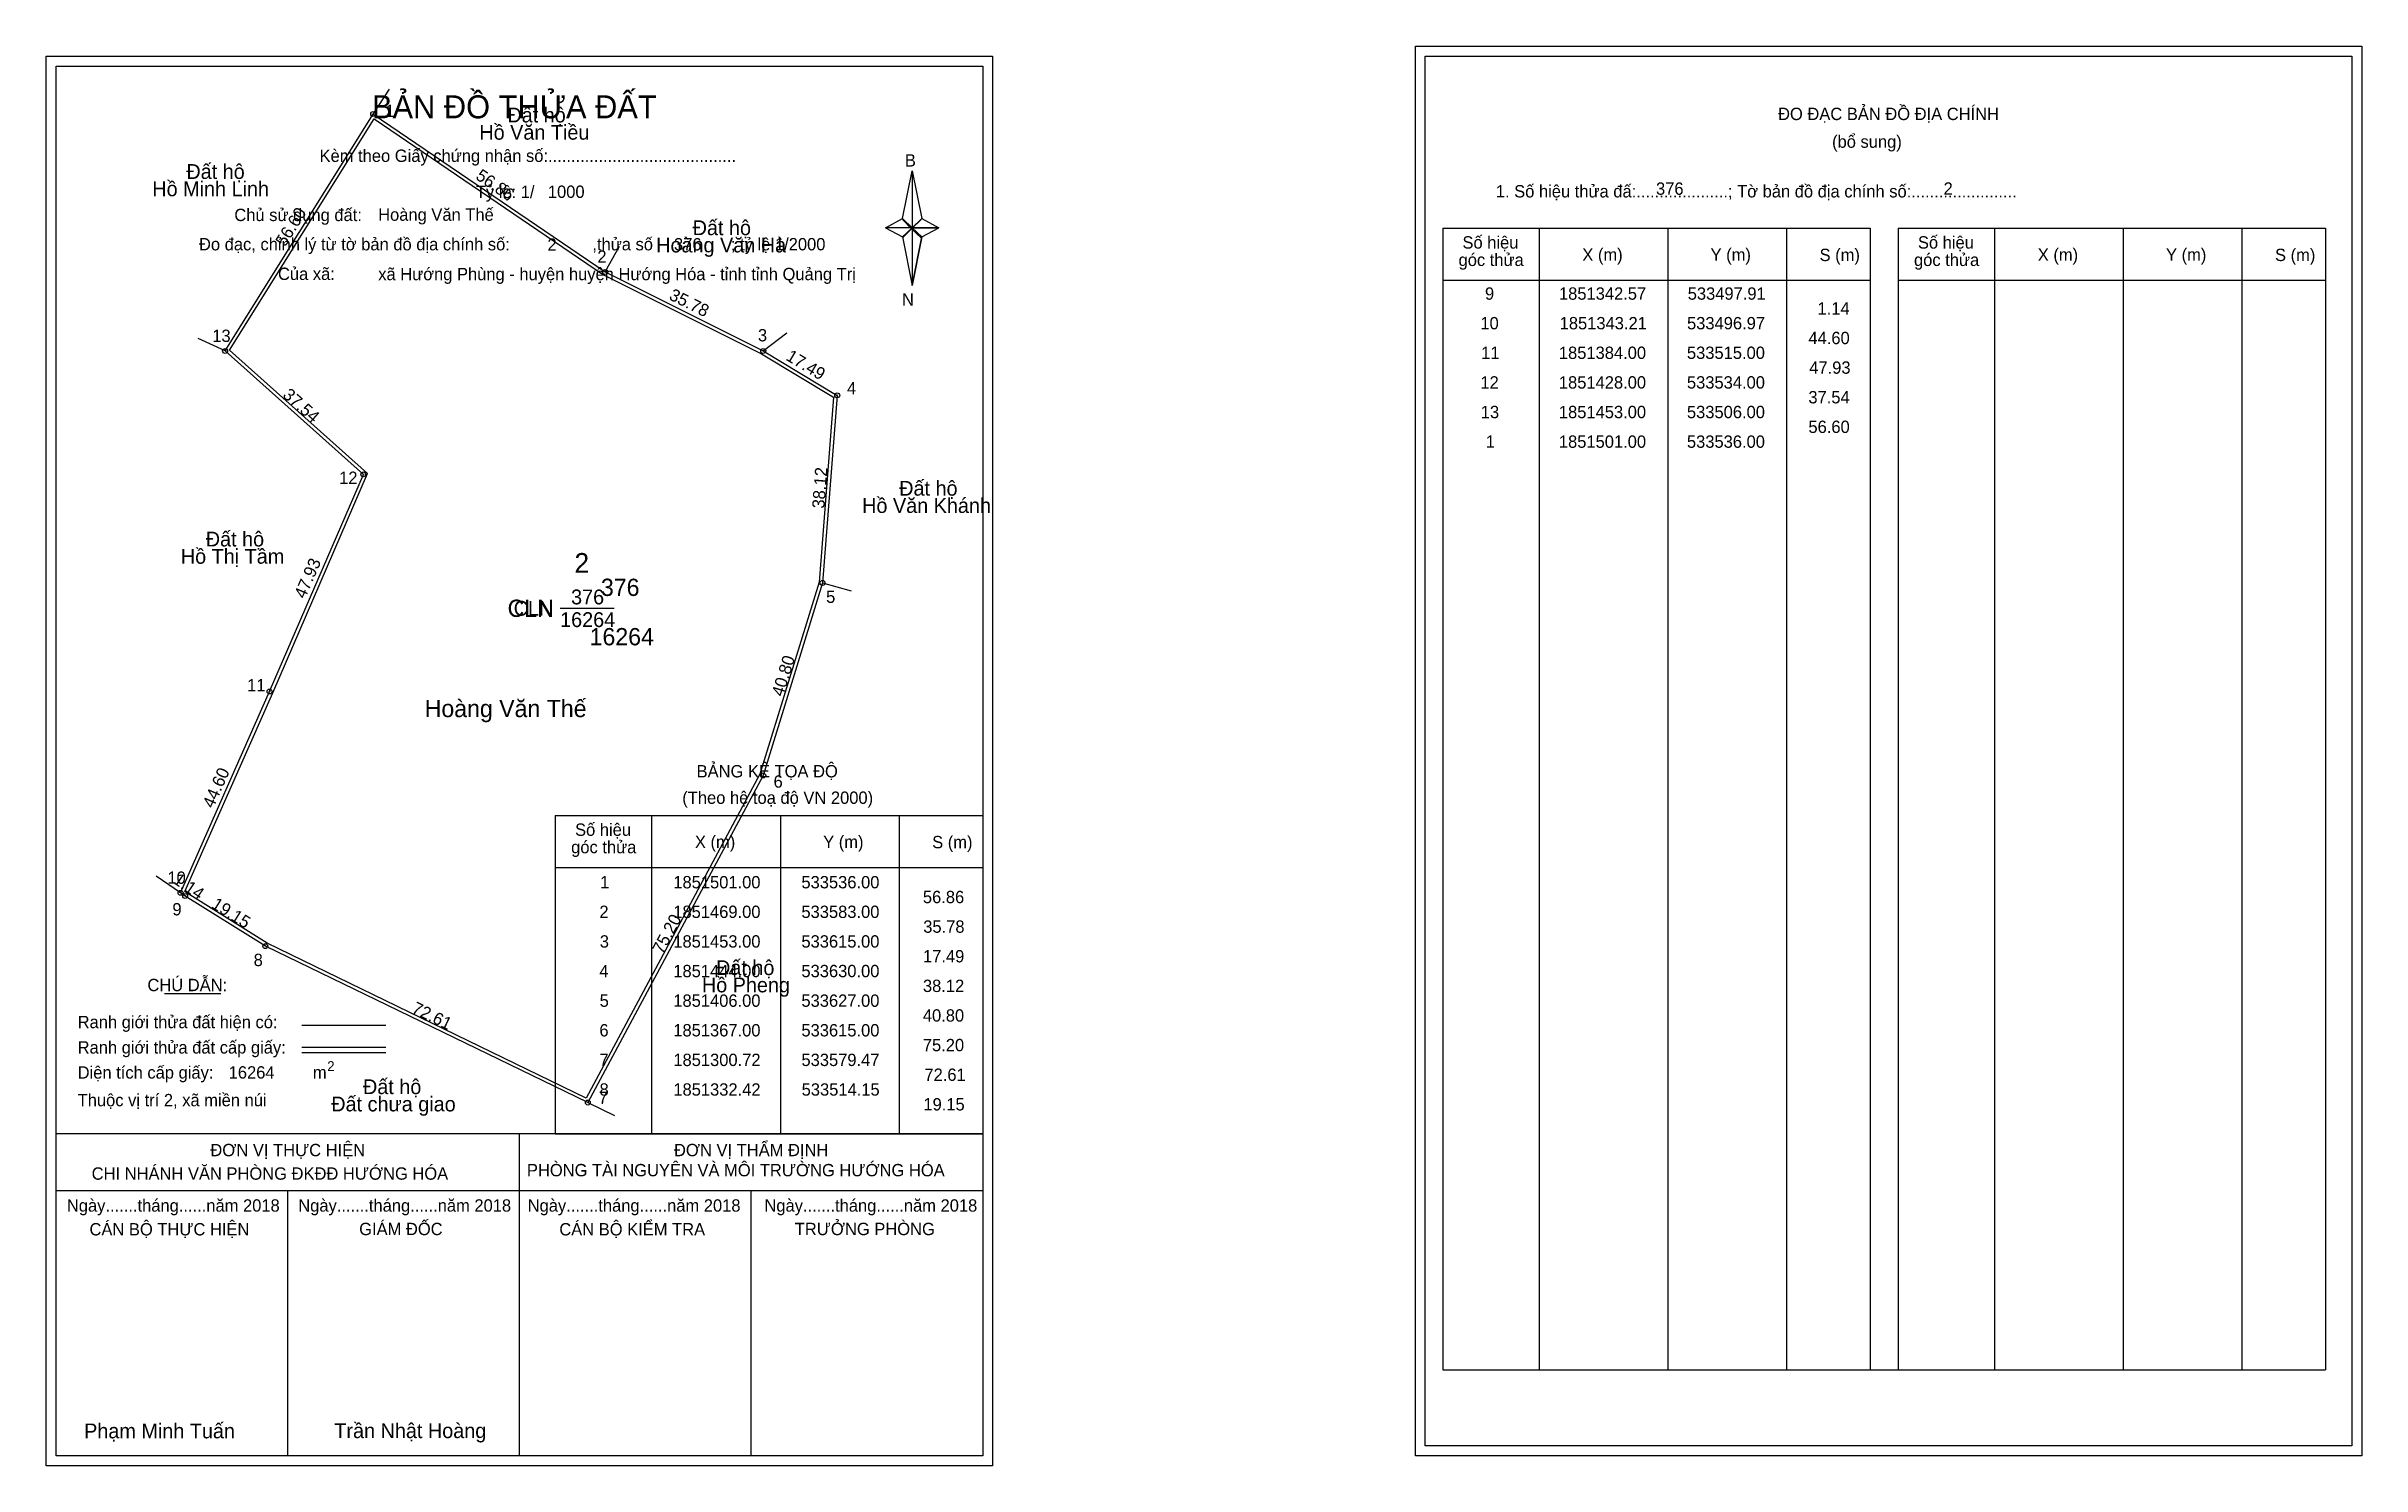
# Model space of a CAD drawing. Extents: x 533470 to 533939, y 1851227 to 1851515.
import ezdxf

# ---------------------------------------------------------------- set-up
doc = ezdxf.new("R2010")
doc.units = 0
for name, color, linetype in [('Level 1', 7, 'Continuous'), ('Level 10', 7, 'Continuous'), ('Level 11', 7, 'Continuous'), ('Level 13', 7, 'Continuous'), ('Level 2', 7, 'Continuous'), ('Level 27', 7, 'Continuous'), ('Level 3', 7, 'Continuous'), ('Level 36', 7, 'Continuous'), ('Level 4', 7, 'Continuous'), ('Level 49', 7, 'Continuous'), ('Level 5', 7, 'Continuous'), ('Level 53', 7, 'Continuous'), ('Level 55', 7, 'Continuous'), ('Level 6', 7, 'Continuous'), ('Level 63', 7, 'Continuous'), ('Level 7', 7, 'Continuous'), ('Level 9', 7, 'Continuous')]:
    doc.layers.add(name, color=color, linetype=linetype)

msp = doc.modelspace()

# ---------------------------------------------------------------- linework, layer by layer
at = {"layer": 'Level 1'}
for p, q in [((533471.78, 1851510.72), (533471.78, 1851510.72)), ((533749.1, 1851512.72), (533749.1, 1851512.72)), ((533643.2, 1851479.84), (533645.17, 1851489.48)), ((533645.17, 1851489.48), (533645.17, 1851477.96)), ((533645.17, 1851489.48), (533647.14, 1851479.84)), ((533639.76, 1851477.96), (533643.2, 1851479.84)), ((533643.2, 1851479.84), (533645.17, 1851477.96)), ((533645.02, 1851477.74), (533643.2, 1851479.62)), ((533645.17, 1851477.96), (533643.2, 1851476.12)), ((533645.02, 1851477.74), (533643.2, 1851475.9)), ((533643.2, 1851475.9), (533645.02, 1851477.74)), ((533646.99, 1851479.62), (533645.02, 1851477.74)), ((533645.02, 1851477.74), (533646.99, 1851479.62)), ((533646.99, 1851475.9), (533645.02, 1851477.74)), ((533647.14, 1851479.84), (533645.17, 1851477.96)), ((533645.17, 1851477.96), (533645.17, 1851466.26)), ((533645.17, 1851477.96), (533650.58, 1851477.96)), ((533645.17, 1851477.96), (533647.14, 1851476.12)), ((533647.14, 1851476.12), (533650.58, 1851477.96)), ((533752.64, 1851477.87), (533839.24, 1851477.87)), ((533772.23, 1851246.6), (533772.23, 1851477.87)), ((533798.3, 1851246.6), (533798.3, 1851477.87)), ((533822.27, 1851477.87), (533822.27, 1851246.6)), ((533839.24, 1851477.87), (533839.24, 1851246.6)), ((533844.89, 1851477.87), (533931.5, 1851477.87)), ((533864.48, 1851246.6), (533864.48, 1851477.87)), ((533890.56, 1851246.6), (533890.56, 1851477.87)), ((533914.53, 1851477.87), (533914.53, 1851246.6)), ((533931.5, 1851477.87), (533931.5, 1851246.6)), ((533643.2, 1851476.12), (533645.17, 1851466.26)), ((533647.14, 1851476.12), (533645.17, 1851466.26)), ((533752.64, 1851467.34), (533839.24, 1851467.34)), ((533844.89, 1851467.34), (533931.5, 1851467.34)), ((533572.88, 1851358.9), (533659.48, 1851358.9)), ((533592.47, 1851294.37), (533592.47, 1851358.9)), ((533618.54, 1851294.37), (533618.54, 1851358.9)), ((533642.51, 1851358.9), (533642.51, 1851294.37)), ((533572.88, 1851348.37), (533659.48, 1851348.37)), ((533493.7, 1851322.79), (533505.1, 1851322.79)), ((533521.56, 1851316.38), (533538.58, 1851316.38)), ((533521.56, 1851311.94), (533538.58, 1851311.94)), ((533521.56, 1851310.84), (533538.58, 1851310.84)), ((533578.61, 1851294.37), (533471.78, 1851294.37)), ((533659.48, 1851294.37), (533554.64, 1851294.37)), ((533565.63, 1851229.15), (533565.63, 1851294.37)), ((533572.88, 1851294.37), (533659.48, 1851294.37)), ((533659.48, 1851282.82), (533471.78, 1851282.82)), ((533518.7, 1851229.15), (533518.7, 1851282.82)), ((533612.55, 1851229.15), (533612.55, 1851282.82)), ((533752.64, 1851246.6), (533931.5, 1851246.6)), ((533659.48, 1851229.15), (533659.48, 1851229.15)), ((533936.8, 1851231.15), (533936.8, 1851231.15))]:
    msp.add_line(p, q, dxfattribs=at)
for points in [[(533643.2, 1851479.84), (533645.17, 1851489.48), (533645.17, 1851477.96)], [(533639.76, 1851477.96), (533643.2, 1851476.12), (533645.17, 1851477.96)], [(533645.17, 1851477.96), (533647.14, 1851479.84), (533650.58, 1851477.96)], [(533645.17, 1851477.96), (533645.17, 1851466.26), (533647.14, 1851476.12)]]:
    msp.add_lwpolyline(points, close=True, dxfattribs=at)
at = {"layer": 'Level 10'}
for p, q in [((533497.91, 1851342.57), (533496.97, 1851343.21)), ((533514.15, 1851332.42), (533497.91, 1851342.57))]:
    msp.add_line(p, q, dxfattribs=at)
for points in [[(533583, 1851469), (533615, 1851453), (533630, 1851444), (533627, 1851406), (533615, 1851367), (533579.47, 1851300.72), (533514.15, 1851332.42), (533497.91, 1851342.57), (533496.97, 1851343.21), (533515, 1851384), (533534, 1851428), (533506, 1851453), (533536, 1851501)], [(533582.64, 1851468.39), (533614.66, 1851452.39), (533629.27, 1851443.62), (533626.31, 1851406.13), (533614.35, 1851367.27), (533579.17, 1851301.64), (533514.49, 1851333.03), (533498.29, 1851343.16), (533497.85, 1851343.46), (533515.64, 1851383.72), (533534.84, 1851428.19), (533506.91, 1851453.13), (533536.21, 1851500.01)]]:
    msp.add_lwpolyline(points, close=True, dxfattribs=at)
at = {"layer": 'Level 11'}
for centre in [(533536, 1851501), (533583, 1851469), (533583, 1851469), (533506, 1851453), (533615, 1851453), (533630, 1851444), (533534, 1851428), (533627, 1851406), (533515, 1851384), (533615, 1851367), (533496.97, 1851343.21), (533497.91, 1851342.57), (533514.15, 1851332.42), (533579.47, 1851300.72)]:
    msp.add_circle(centre, 0.5, dxfattribs=at)
at = {"layer": 'Level 27'}
for p, q in [((533536, 1851501), (533539.28, 1851506.03)), ((533583, 1851469), (533585.88, 1851474.26)), ((533506, 1851453), (533500.56, 1851455.54)), ((533615, 1851453), (533619.76, 1851456.65)), ((533627, 1851406), (533632.79, 1851404.41)), ((533496.97, 1851343.21), (533492.01, 1851346.58)), ((533579.47, 1851300.72), (533584.87, 1851298.1))]:
    msp.add_line(p, q, dxfattribs=at)
at = {"layer": 'Level 3'}
for p, q in [((533752.64, 1851477.87), (533752.64, 1851246.6)), ((533844.89, 1851477.87), (533844.89, 1851246.6)), ((533572.88, 1851358.9), (533572.88, 1851294.37))]:
    msp.add_line(p, q, dxfattribs=at)
at = {"layer": 'Level 63'}
for points in [[(533469.78, 1851512.72), (533661.48, 1851512.72), (533661.48, 1851227.15), (533469.78, 1851227.15)], [(533471.78, 1851510.72), (533659.48, 1851510.72), (533659.48, 1851229.15), (533471.78, 1851229.15)], [(533747.11, 1851514.72), (533938.81, 1851514.72), (533938.81, 1851229.15), (533747.11, 1851229.15)], [(533749.11, 1851512.72), (533936.81, 1851512.72), (533936.81, 1851231.15), (533749.11, 1851231.15)]]:
    msp.add_lwpolyline(points, close=True, dxfattribs=at)
at = {"layer": 'Level 9'}
msp.add_line((533573.85, 1851400.86), (533584.79, 1851400.86), dxfattribs=at)

# ---------------------------------------------------------------- texts
at = {"layer": 'Level 1'}
for s, height, p in [('BẢN ĐỒ THỬA ĐẤT', 4.6657, (533535.75, 1851500.13)), ('ĐO ĐẠC BẢN ĐỒ ĐỊA CHÍNH', 2.5, (533820.58, 1851499.78)), ('(bổ sung)', 2.5, (533831.52, 1851494.16)), ('Kèm theo Giấy chứng nhận số:.........................................', 2.5, (533525.13, 1851491.3)), ('B', 2.5, (533643.71, 1851490.36)), ('1. Số hiệu thửa đấ:....................; Tờ bản đồ địa chính số:.......................', 2.5, (533763.41, 1851484.1)), ('Chủ sử dụng đất:', 2.5, (533507.87, 1851479.31)), ('Đo đạc, chỉnh lý từ tờ bản đồ địa chính số:                  ,thửa số                 ; tỷ lệ 1/2000', 2.5, (533500.71, 1851473.38)), ('góc thửa', 2.5, (533755.86, 1851470.21)), ('Số hiệu', 2.5, (533756.65, 1851473.74)), ('X (m)', 2.5, (533780.93, 1851471.26)), ('Y (m)', 2.5, (533806.91, 1851471.26)), ('S (m)', 2.5, (533828.99, 1851471.21)), ('góc thửa', 2.5, (533848.12, 1851470.21)), ('Số hiệu', 2.5, (533848.91, 1851473.74)), ('X (m)', 2.5, (533873.19, 1851471.26)), ('Y (m)', 2.5, (533899.17, 1851471.26)), ('S (m)', 2.5, (533921.25, 1851471.21)), ('Của xã:', 2.5, (533516.71, 1851467.38)), ('N', 2.5, (533643.11, 1851462.19)), ('BẢNG KÊ TỌA ĐỘ', 2.5, (533601.51, 1851366.6)), ('(Theo hệ toạ độ VN 2000)', 2.5, (533598.61, 1851361.24)), ('Số hiệu', 2.5, (533576.89, 1851354.76)), ('góc thửa', 2.5, (533576.1, 1851351.23)), ('X (m)', 2.5, (533601.17, 1851352.29)), ('Y (m)', 2.5, (533627.15, 1851352.29)), ('S (m)', 2.5, (533649.23, 1851352.24)), ('CHÚ DẪN:', 2.5, (533490.26, 1851323.29)), ('Ranh giới thửa đất hiện có:', 2.5, (533476.13, 1851315.79)), ('Ranh giới thửa đất cấp giấy:', 2.5, (533476.13, 1851310.65)), ('2', 2, (533526.68, 1851307.1)), ('Diện tích cấp giấy:', 2.5, (533476.13, 1851305.57)), ('m', 2.5, (533523.78, 1851305.59)), ('Thuộc vị trí 2, xã miền núi', 2.5, (533476.13, 1851299.97)), ('ĐƠN VỊ THỰC HIỆN', 2.5, (533503.01, 1851289.85)), ('ĐƠN VỊ THẨM ĐỊNH', 2.5, (533596.92, 1851289.85)), ('CHI NHÁNH VĂN PHÒNG ĐKĐĐ HƯỚNG HÓA', 2.5, (533478.97, 1851285.09)), ('PHÒNG TÀI NGUYÊN VÀ MÔI TRƯỜNG HƯỚNG HÓA', 2.5, (533567.14, 1851285.78)), ('Ngày.......tháng......năm 2018', 2.5, (533473.95, 1851278.62)), ('Ngày.......tháng......năm 2018', 2.5, (533520.82, 1851278.62)), ('Ngày.......tháng......năm 2018', 2.5, (533567.29, 1851278.62)), ('Ngày.......tháng......năm 2018', 2.5, (533615.25, 1851278.62)), ('CÁN BỘ THỰC HIỆN', 2.5, (533478.53, 1851273.8)), ('GIÁM ĐỐC', 2.5, (533533.16, 1851273.86)), ('CÁN BỘ KIỂM TRA', 2.5, (533573.7, 1851273.8)), ('TRƯỞNG PHÒNG', 2.5, (533621.39, 1851273.86)), ('Phạm Minh Tuấn', 3, (533477.44, 1851232.69)), ('Trần Nhật Hoàng', 3, (533528.13, 1851232.74))]:
    msp.add_text(s, height=height, dxfattribs=at).set_placement(p)
at = {"layer": 'Level 11'}
msp.add_text('Tỷ lệ: 1/', height=2.5, dxfattribs=at).set_placement((533556.79, 1851483.99))
at = {"layer": 'Level 13'}
for s, p in [('376', (533576.08, 1851401.66)), ('CLN', (533564.46, 1851399.36)), ('16264', (533573.86, 1851397.06))]:
    msp.add_text(s, height=3, dxfattribs=at).set_placement(p)
at = {"layer": 'Level 2'}
msp.add_text('Hoàng Văn Thế', height=3.5, dxfattribs=at).set_placement((533546.43, 1851378.81))
at = {"layer": 'Level 3'}
msp.add_text('CLN', height=3.5, dxfattribs=at).set_placement((533563.22, 1851399.11))
at = {"layer": 'Level 36'}
for s, p in [('Đất hộ', (533563.18, 1851499.3)), ('Hồ Văn Tiều', (533557.5, 1851495.8)), ('Hồ Minh Linh', (533491.25, 1851484.35)), ('Đất hộ', (533498.15, 1851487.85)), ('Đất hộ', (533600.71, 1851476.46)), ('Hoàng Văn Hà', (533593.32, 1851472.96)), ('Đất hộ', (533642.55, 1851423.68)), ('Hồ Văn Khánh', (533635.04, 1851420.18)), ('Đất hộ', (533502.08, 1851413.39)), ('Hồ Thị Tâm', (533497.03, 1851409.89)), ('Đất hộ', (533605.45, 1851326.55)), ('Hồ Pheng', (533602.58, 1851323.05)), ('Đất hộ', (533533.93, 1851302.43)), ('Đất chưa giao', (533527.5, 1851298.93))]:
    msp.add_text(s, height=3, dxfattribs=at).set_placement(p)
at = {"layer": 'Level 4'}
msp.add_text('376', height=3.5, dxfattribs=at).set_placement((533582.13, 1851403.36))
at = {"layer": 'Level 49'}
for s, rotation, p in [('56.86', 325.751, (533556.57, 1851487.96)), ('56.60', 57.9946, (533518.15, 1851473.96)), ('35.78', 333.4349, (533595.74, 1851463.53)), ('17.49', 329.0362, (533619.42, 1851451.28)), ('37.54', 318.2397, (533517.48, 1851443.82)), ('38.12', 85.486, (533627.38, 1851421)), ('47.93', 66.6444, (533522.18, 1851402.64)), ('40.80', 72.8973, (533619.03, 1851382.83)), ('44.60', 66.1536, (533503.6, 1851360.19)), ('1.14', 325.751, (533495.27, 1851345.33)), ('19.15', 327.9946, (533503.03, 1851340.31)), ('75.20', 61.8061, (533594.6, 1851330.63)), ('72.61', 334.1126, (533543.62, 1851319.01))]:
    msp.add_text(s, height=2.5, rotation=rotation, dxfattribs=at).set_placement(p)
at = {"layer": 'Level 5'}
msp.add_text('16264', height=3.5, dxfattribs=at).set_placement((533579.84, 1851393.36))
at = {"layer": 'Level 53'}
for s, p in [('9', (533761.21, 1851463.38)), ('1851342.57', (533776.2, 1851463.38)), ('533497.91', (533802.28, 1851463.38)), ('10', (533760.28, 1851457.38)), ('1851343.21', (533776.34, 1851457.38)), ('533496.97', (533802.14, 1851457.38)), ('1.14', (533828.57, 1851460.38)), ('44.60', (533826.73, 1851454.38)), ('11', (533760.44, 1851451.38)), ('1851384.00', (533776.18, 1851451.38)), ('533515.00', (533802.12, 1851451.38)), ('47.93', (533826.9, 1851448.38)), ('12', (533760.29, 1851445.38)), ('1851428.00', (533776.18, 1851445.38)), ('533534.00', (533802.12, 1851445.38)), ('37.54', (533826.72, 1851442.38)), ('13', (533760.36, 1851439.38)), ('1851453.00', (533776.18, 1851439.38)), ('533506.00', (533802.12, 1851439.38)), ('1', (533761.36, 1851433.38)), ('1851501.00', (533776.18, 1851433.38)), ('533536.00', (533802.12, 1851433.38)), ('56.60', (533826.73, 1851436.38)), ('1', (533581.97, 1851344.12)), ('1851501.00', (533596.79, 1851344.12)), ('533536.00', (533622.74, 1851344.12)), ('56.86', (533647.35, 1851341.12)), ('2', (533581.82, 1851338.12)), ('1851469.00', (533596.79, 1851338.12)), ('533583.00', (533622.74, 1851338.12)), ('35.78', (533647.42, 1851335.12)), ('3', (533581.9, 1851332.12)), ('1851453.00', (533596.79, 1851332.12)), ('533615.00', (533622.74, 1851332.12)), ('4', (533581.81, 1851326.12)), ('1851444.00', (533596.79, 1851326.12)), ('533630.00', (533622.74, 1851326.12)), ('17.49', (533647.37, 1851329.12)), ('38.12', (533647.36, 1851323.12)), ('5', (533581.87, 1851320.12)), ('1851406.00', (533596.79, 1851320.12)), ('533627.00', (533622.74, 1851320.12)), ('40.80', (533647.34, 1851317.12)), ('6', (533581.82, 1851314.12)), ('1851367.00', (533596.79, 1851314.12)), ('533615.00', (533622.74, 1851314.12)), ('75.20', (533647.34, 1851311.12)), ('7', (533581.83, 1851308.12)), ('1851300.72', (533596.8, 1851308.12)), ('533579.47', (533622.75, 1851308.12)), ('8', (533581.85, 1851302.12)), ('1851332.42', (533596.8, 1851302.12)), ('533514.15', (533622.79, 1851302.12)), ('72.61', (533647.66, 1851305.12)), ('19.15', (533647.45, 1851299.12))]:
    msp.add_text(s, height=2.5, dxfattribs=at).set_placement(p)
at = {"layer": 'Level 55'}
for s, height, p in [('1', 0.4, (533535.89, 1851501)), ('370', 0.11, (533535.88, 1851500.89)), ('370', 0.11, (533535.88, 1851500.89)), ('0', 0.11, (533535.96, 1851500.89)), ('0', 0.11, (533535.96, 1851500.89)), ('2', 0.4, (533582.86, 1851469)), ('370', 0.11, (533582.88, 1851468.89)), ('371', 0.11, (533582.89, 1851468.89)), ('370', 0.11, (533582.88, 1851468.89)), ('13', 0.4, (533505.73, 1851453)), ('375', 0.11, (533505.88, 1851452.89)), ('0', 0.11, (533505.96, 1851452.89)), ('0', 0.11, (533505.96, 1851452.89)), ('371', 0.11, (533614.89, 1851452.89)), ('373', 0.11, (533614.88, 1851452.89)), ('3', 0.4, (533614.88, 1851453)), ('4', 0.4, (533629.86, 1851444)), ('373', 0.11, (533629.88, 1851443.89)), ('12', 0.4, (533533.72, 1851428)), ('375', 0.11, (533533.88, 1851427.89)), ('5', 0.4, (533626.87, 1851406)), ('373', 0.11, (533626.88, 1851405.89)), ('380', 0.11, (533626.88, 1851405.89)), ('11', 0.4, (533514.74, 1851384)), ('375', 0.11, (533514.88, 1851383.89)), ('6', 0.4, (533614.86, 1851367)), ('380', 0.11, (533614.88, 1851366.89)), ('10', 0.4, (533496.69, 1851343.21)), ('375', 0.11, (533496.85, 1851343.1)), ('0', 0.11, (533496.93, 1851343.1)), ('9', 0.4, (533497.77, 1851342.57)), ('0', 0.11, (533497.87, 1851342.46)), ('8', 0.4, (533514.02, 1851332.42)), ('0', 0.11, (533514.11, 1851332.31)), ('7', 0.4, (533579.34, 1851300.72)), ('380', 0.11, (533579.35, 1851300.61)), ('0', 0.11, (533579.43, 1851300.61))]:
    msp.add_text(s, height=height, dxfattribs=at).set_placement(p)
at = {"layer": 'Level 6'}
for s, p in [('376', (533795.86, 1851484.64)), ('2', (533854.11, 1851484.66)), ('1000', (533571.38, 1851484.01)), ('Hoàng Văn Thế', (533537, 1851479.37)), ('2', (533571.3, 1851473.29)), ('376', (533596.93, 1851473.37)), ('xã Hướng Phùng - huyện huyện Hướng Hóa - tỉnh tỉnh Quảng Trị', (533537.02, 1851467.33)), ('16264', (533506.72, 1851305.58))]:
    msp.add_text(s, height=2.5, dxfattribs=at).set_placement(p)
at = {"layer": 'Level 7'}
msp.add_text('2', height=4, dxfattribs=at).set_placement((533576.77, 1851408.05))
at = {"layer": 'Level 9'}
for s, p in [('1', (533538.44, 1851500.38)), ('2', (533581.41, 1851470.86)), ('13', (533503.4, 1851454.82)), ('3', (533613.93, 1851454.94)), ('4', (533631.98, 1851444.22)), ('12', (533529.1, 1851426.06)), ('5', (533627.74, 1851401.95)), ('11', (533510.45, 1851384.03)), ('6', (533617.1, 1851364.52)), ('10', (533494.31, 1851345.04)), ('9', (533495.32, 1851338.64)), ('8', (533511.78, 1851328.37)), ('7', (533581.67, 1851300.46))]:
    msp.add_text(s, height=2.5, dxfattribs=at).set_placement(p)

doc.saveas('drawing.dxf')
